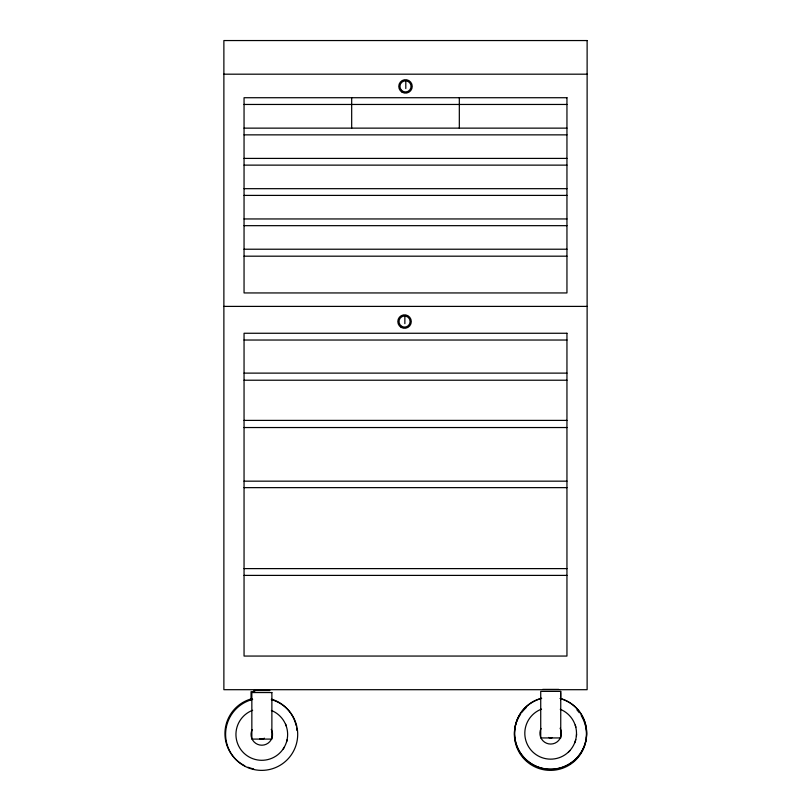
<?xml version="1.0" encoding="UTF-8"?>
<svg xmlns="http://www.w3.org/2000/svg" width="811" height="811" viewBox="0 0 811 811"><rect width="100%" height="100%" fill="white"/><g stroke="black" fill="none" stroke-linecap="round" stroke-linejoin="round"><path stroke-width="1.22" d="M223.877 74.186L587.123 74.186M244.05 104.457L566.95 104.457M244.05 128.138L566.95 128.138M244.05 134.859L566.95 134.859M244.05 158.409L566.95 158.409M244.05 165.13L566.95 165.13M244.05 188.679L566.95 188.679M244.05 195.4L566.95 195.4M244.05 218.95L566.95 218.95M244.05 225.671L566.95 225.671M244.05 249.22L566.95 249.22M244.05 256.185L566.95 256.185M223.877 306.396L587.123 306.396M244.05 340.032L566.95 340.032M244.05 373.121L566.95 373.121M244.05 380.217L566.95 380.217M244.05 420.392L566.95 420.392M244.05 427.539L566.95 427.539M244.05 481.166L566.95 481.166M244.05 487.644L566.95 487.644M244.05 568.612L566.95 568.612M244.05 575.394L566.95 575.394M542.721 689.391L558.749 689.391M253.853 690.546L269.87 690.546M254.796 691.702L251.045 691.702L251.045 700.511M560.654 692.553L560.654 699.67M459.32 97.725L459.32 128.138M405.804 81.799L405.804 88.521M404.861 316.959L404.861 323.68M351.68 97.725L351.68 128.138M271.3 699.599A36.049 36.049 0 0 1 290.997 755.264A36.049 36.049 0 0 1 231.936 754.737A36.049 36.049 0 0 1 252.637 699.427M287.165 739.673A26.023 26.023 0 0 1 286.607 741.872M284.397 747.083A26.023 26.023 0 0 1 283.191 749.019M285.604 724.111A26.023 26.023 0 0 1 286.405 726.23M264.345 738.345A4.602 4.602 0 0 1 259.753 738.608M271.381 710.456A25.851 25.851 0 0 1 282.258 750.236A25.851 25.851 0 0 1 241.019 749.851A25.851 25.851 0 0 1 252.647 710.284M271.259 729.373A10.756 10.756 0 0 1 261.923 745.208A10.756 10.756 0 0 1 252.191 729.616M264.315 738.314A4.602 4.602 0 0 1 259.713 738.568M581.213 715.566A36.049 36.049 0 0 1 573.357 762.147A36.049 36.049 0 0 1 526.126 760.951A36.049 36.049 0 0 1 520.642 714.025M522.041 712.109A36.049 36.049 0 0 1 526.025 707.8M576.966 709.929A36.049 36.049 0 0 1 579.236 712.656M560.3 698.565A36.049 36.049 0 0 1 579.997 754.24A36.049 36.049 0 0 1 520.946 753.713A36.049 36.049 0 0 1 541.647 698.403M576.57 734.006A26.023 26.023 0 0 1 576.398 736.287M575.78 739.612A26.023 26.023 0 0 1 574.725 742.866M569.971 750.54A26.023 26.023 0 0 1 568.389 752.162M575.283 725.064A26.023 26.023 0 0 1 575.891 727.244M585.816 740.524A36.049 36.049 0 0 1 548.621 769.163A36.049 36.049 0 0 1 514.661 736.763A36.049 36.049 0 0 1 541.505 698.271M560.168 698.433A36.049 36.049 0 0 1 586.221 738.213M552.139 737.716A4.602 4.602 0 0 1 548.621 737.452M560.259 709.301A25.851 25.851 0 0 1 571.137 749.08A25.851 25.851 0 0 1 529.887 748.685A25.851 25.851 0 0 1 541.525 709.118M560.127 728.217A10.756 10.756 0 0 1 550.791 744.052A10.756 10.756 0 0 1 541.059 728.46M253.62 768.899A36.049 36.049 0 0 1 247.963 767.226M244.74 765.787A36.049 36.049 0 0 1 251.968 698.707M271.756 699.214A36.049 36.049 0 0 1 296.167 725.744M296.603 728.075A36.049 36.049 0 0 1 296.887 730.417M587.123 40.55L223.877 40.55L223.877 689.695L587.123 689.695L587.123 40.55M566.95 97.725L244.05 97.725L244.05 292.943L566.95 292.943L566.95 97.725M566.95 333.26L244.05 333.26L244.05 656.058L566.95 656.058L566.95 333.26M560.746 691.388L540.724 691.388L540.724 737.939L560.746 737.939L560.746 691.388M271.878 692.553L251.846 692.553L251.846 739.095L271.878 739.095L271.878 692.553M402.134 92.231A6.731 6.731 0 0 0 412.231 86.402A6.731 6.731 0 0 0 402.134 80.583A6.731 6.731 0 0 0 402.134 92.231M401.567 90.335A5.555 5.555 0 0 0 410.873 87.841A5.555 5.555 0 0 0 404.06 81.039A5.555 5.555 0 0 0 401.567 90.335M401.192 327.391A6.731 6.731 0 0 0 411.289 321.561A6.731 6.731 0 0 0 401.192 315.732A6.731 6.731 0 0 0 401.192 327.391M401.78 326.377A5.555 5.555 0 0 0 410.123 321.561A5.555 5.555 0 0 0 401.78 316.746A5.555 5.555 0 0 0 401.78 326.377"/></g></svg>
